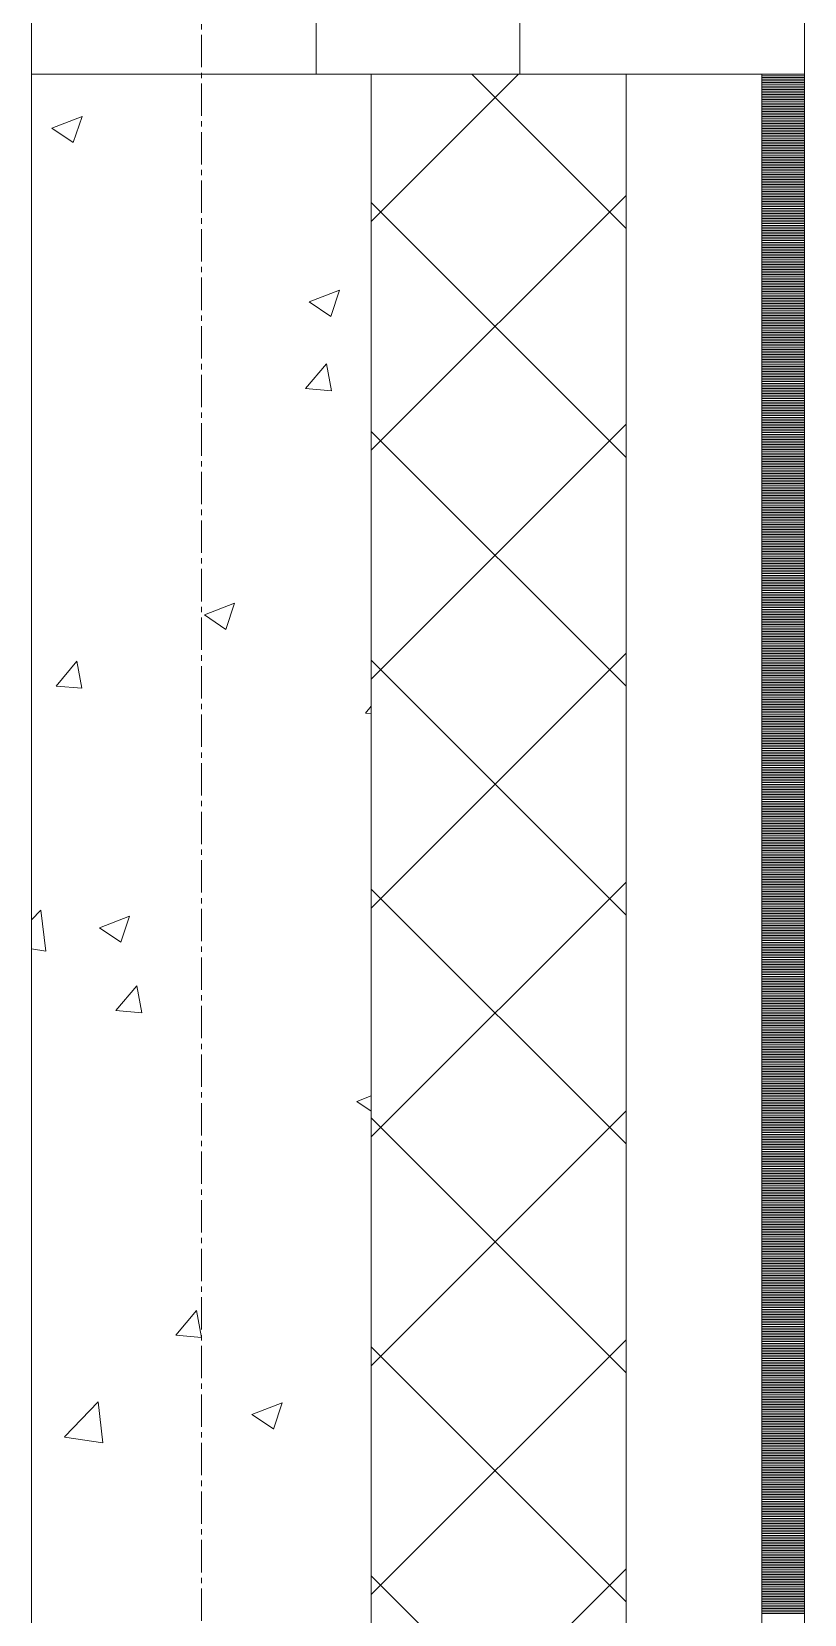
# Model space of a CAD drawing. Header units: millimetres. Extents: x 470010 to 1231400, y -134005 to 421770.
# Drawn here: x 529054 to 529509, y -109308 to -108377 of the extents above; entities that cross this region are included whole.
import ezdxf

# ---------------------------------------------------------------- set-up
doc = ezdxf.new("R2010")
doc.units = ezdxf.units.MM
doc.linetypes.add('CENTER2', pattern=[28.575, 19.05, -3.175, 3.175, -3.175])
for name, color, linetype, lineweight in [('A-Wall_Материал_Газоблок_Контур', 250, 'Continuous', 0), ('АР_Окна', 4, 'Continuous', 5), ('АР_Стены ПЕНОблок', 52, 'Continuous', 20), ('АР_Тонкая', 254, 'Continuous', 5), ('АР_Утеплитель', 31, 'Continuous', 0), ('АР_Штриховка', 8, 'Continuous', 0)]:
    doc.layers.add(name, color=color, linetype=linetype, lineweight=lineweight)
doc.layers.add('АР_Оси_РД_100', color=7, linetype='Continuous', lineweight=0, true_color=0x525252)

msp = doc.modelspace()

# ---------------------------------------------------------------- linework, layer by layer
at = {"layer": 'A-Wall_Материал_Газоблок_Контур', "color": 18, "linetype": 'Continuous', "lineweight": 0, "true_color": 0x000000}
for p, q in [((529053.932, -105101.687), (529053.932, -108401.687)), ((529508.932, -108401.687), (529508.932, -105101.687))]:
    msp.add_line(p, q, dxfattribs=at)
at = {"layer": 'АР_Окна', "color": 18, "linetype": 'Continuous', "lineweight": 5, "true_color": 0x000000}
for p, q in [((529053.932, -105101.687), (529053.932, -108401.687)), ((529508.932, -105101.687), (529508.932, -108401.687))]:
    msp.add_line(p, q, dxfattribs=at)
msp.add_lwpolyline([(529341.432, -108351.687), (529341.432, -108401.687), (529221.432, -108401.687), (529221.432, -108351.687)], close=True, dxfattribs=at)
at = {"layer": 'АР_Оси_РД_100', "linetype": 'CENTER2'}
msp.add_line((529153.933, -133315.052), (529153.933, -99101.687), dxfattribs=at)
at = {"layer": 'АР_Стены ПЕНОблок', "color": 18, "linetype": 'Continuous', "lineweight": 20, "true_color": 0x000000}
for p, q in [((529253.932, -108401.687), (529053.932, -108401.687)), ((529053.932, -108401.687), (529053.932, -109401.687)), ((529253.932, -109401.687), (529253.932, -108401.687))]:
    msp.add_line(p, q, dxfattribs=at)
at = {"layer": 'АР_Тонкая', "color": 18, "linetype": 'Continuous', "lineweight": 5, "true_color": 0x000000}
for p, q in [((529483.932, -108401.687), (529403.932, -108401.687)), ((529403.932, -108401.687), (529403.932, -109401.687)), ((529483.932, -109401.687), (529483.932, -108401.687)), ((529508.932, -108401.687), (529483.932, -108401.687)), ((529483.932, -108401.687), (529483.932, -109401.687)), ((529508.932, -109401.687), (529508.932, -108401.687))]:
    msp.add_line(p, q, dxfattribs=at)
at = {"layer": 'АР_Утеплитель', "color": 18, "linetype": 'Continuous', "lineweight": 0, "true_color": 0x000000}
for p, q in [((529403.932, -108401.687), (529253.932, -108401.687)), ((529253.932, -108401.687), (529253.932, -109401.687)), ((529403.932, -109401.687), (529403.932, -108401.687))]:
    msp.add_line(p, q, dxfattribs=at)
at = {"layer": 'АР_Штриховка', "color": 18, "linetype": 'Continuous', "lineweight": 0, "true_color": 0x000000}
for p, q in [((529253.932, -108488.376), (529340.621, -108401.687)), ((529403.932, -108492.519), (529313.1, -108401.687)), ((529483.932, -108402.687), (529508.932, -108402.687)), ((529483.932, -108403.687), (529508.932, -108403.687)), ((529483.932, -108404.687), (529508.932, -108404.687)), ((529483.932, -108405.687), (529508.932, -108405.687)), ((529483.932, -108406.687), (529508.932, -108406.687)), ((529483.932, -108407.687), (529508.932, -108407.687)), ((529483.932, -108408.687), (529508.932, -108408.687)), ((529483.932, -108409.687), (529508.932, -108409.687)), ((529483.932, -108410.687), (529508.932, -108410.687)), ((529483.932, -108411.687), (529508.932, -108411.687)), ((529483.932, -108412.687), (529508.932, -108412.687)), ((529483.932, -108413.687), (529508.932, -108413.687)), ((529483.932, -108414.687), (529508.932, -108414.687)), ((529483.932, -108415.687), (529508.932, -108415.687)), ((529483.932, -108416.687), (529508.932, -108416.687)), ((529483.932, -108417.687), (529508.932, -108417.687)), ((529483.932, -108418.687), (529508.932, -108418.687)), ((529483.932, -108419.687), (529508.932, -108419.687)), ((529483.932, -108420.687), (529508.932, -108420.687)), ((529483.932, -108421.687), (529508.932, -108421.687)), ((529483.932, -108422.687), (529508.932, -108422.687)), ((529483.932, -108423.687), (529508.932, -108423.687)), ((529483.932, -108424.687), (529508.932, -108424.687)), ((529483.932, -108425.687), (529508.932, -108425.687)), ((529065.812, -108433.484), (529078.447, -108442.006)), ((529065.826, -108433.453), (529083.611, -108426.626)), ((529078.449, -108442.007), (529083.599, -108426.658)), ((529483.932, -108426.687), (529508.932, -108426.687)), ((529483.932, -108427.687), (529508.932, -108427.687)), ((529483.932, -108428.687), (529508.932, -108428.687)), ((529483.932, -108429.687), (529508.932, -108429.687)), ((529483.932, -108430.687), (529508.932, -108430.687)), ((529483.932, -108431.687), (529508.932, -108431.687)), ((529483.932, -108432.687), (529508.932, -108432.687)), ((529483.932, -108433.687), (529508.932, -108433.687)), ((529483.932, -108434.687), (529508.932, -108434.687)), ((529483.932, -108435.687), (529508.932, -108435.687)), ((529483.932, -108436.687), (529508.932, -108436.687)), ((529483.932, -108437.687), (529508.932, -108437.687)), ((529483.932, -108438.687), (529508.932, -108438.687)), ((529483.932, -108439.687), (529508.932, -108439.687)), ((529483.932, -108440.687), (529508.932, -108440.687)), ((529483.932, -108441.687), (529508.932, -108441.687)), ((529483.932, -108442.687), (529508.932, -108442.687)), ((529483.932, -108443.687), (529508.932, -108443.687)), ((529483.932, -108444.687), (529508.932, -108444.687)), ((529483.932, -108445.687), (529508.932, -108445.687)), ((529483.932, -108446.687), (529508.932, -108446.687)), ((529483.932, -108447.687), (529508.932, -108447.687)), ((529483.932, -108448.687), (529508.932, -108448.687)), ((529483.932, -108449.687), (529508.932, -108449.687)), ((529483.932, -108450.687), (529508.932, -108450.687)), ((529483.932, -108451.687), (529508.932, -108451.687)), ((529483.932, -108452.687), (529508.932, -108452.687)), ((529483.932, -108453.687), (529508.932, -108453.687)), ((529483.932, -108454.687), (529508.932, -108454.687)), ((529483.932, -108455.687), (529508.932, -108455.687)), ((529483.932, -108456.687), (529508.932, -108456.687)), ((529483.932, -108457.687), (529508.932, -108457.687)), ((529483.932, -108458.687), (529508.932, -108458.687)), ((529483.932, -108459.687), (529508.932, -108459.687)), ((529483.932, -108460.687), (529508.932, -108460.687)), ((529483.932, -108461.687), (529508.932, -108461.687)), ((529483.932, -108462.687), (529508.932, -108462.687)), ((529483.932, -108463.687), (529508.932, -108463.687)), ((529253.932, -108623.08), (529403.932, -108473.08)), ((529483.932, -108464.687), (529508.932, -108464.687)), ((529483.932, -108465.687), (529508.932, -108465.687)), ((529483.932, -108466.687), (529508.932, -108466.687)), ((529483.932, -108467.687), (529508.932, -108467.687)), ((529483.932, -108468.687), (529508.932, -108468.687)), ((529483.932, -108469.687), (529508.932, -108469.687)), ((529483.932, -108470.687), (529508.932, -108470.687)), ((529483.932, -108471.687), (529508.932, -108471.687)), ((529483.932, -108472.687), (529508.932, -108472.687)), ((529403.932, -108627.223), (529253.932, -108477.223)), ((529483.932, -108473.687), (529508.932, -108473.687)), ((529483.932, -108474.687), (529508.932, -108474.687)), ((529483.932, -108475.687), (529508.932, -108475.687)), ((529483.932, -108476.687), (529508.932, -108476.687)), ((529483.932, -108477.687), (529508.932, -108477.687)), ((529483.932, -108478.687), (529508.932, -108478.687)), ((529483.932, -108479.687), (529508.932, -108479.687)), ((529483.932, -108480.687), (529508.932, -108480.687)), ((529483.932, -108481.687), (529508.932, -108481.687)), ((529483.932, -108482.687), (529508.932, -108482.687)), ((529483.932, -108483.687), (529508.932, -108483.687)), ((529483.932, -108484.687), (529508.932, -108484.687)), ((529483.932, -108485.687), (529508.932, -108485.687)), ((529483.932, -108486.687), (529508.932, -108486.687)), ((529483.932, -108487.687), (529508.932, -108487.687)), ((529483.932, -108488.687), (529508.932, -108488.687)), ((529483.932, -108489.687), (529508.932, -108489.687)), ((529483.932, -108490.687), (529508.932, -108490.687)), ((529483.932, -108491.687), (529508.932, -108491.687)), ((529483.932, -108492.687), (529508.932, -108492.687)), ((529483.932, -108493.687), (529508.932, -108493.687)), ((529483.932, -108494.687), (529508.932, -108494.687)), ((529483.932, -108495.687), (529508.932, -108495.687)), ((529483.932, -108496.687), (529508.932, -108496.687)), ((529483.932, -108497.687), (529508.932, -108497.687)), ((529483.932, -108498.687), (529508.932, -108498.687)), ((529483.932, -108499.687), (529508.932, -108499.687)), ((529483.932, -108500.687), (529508.932, -108500.687)), ((529483.932, -108501.687), (529508.932, -108501.687)), ((529483.932, -108502.687), (529508.932, -108502.687)), ((529483.932, -108503.687), (529508.932, -108503.687)), ((529483.932, -108504.687), (529508.932, -108504.687)), ((529483.932, -108505.687), (529508.932, -108505.687)), ((529483.932, -108506.687), (529508.932, -108506.687)), ((529483.932, -108507.687), (529508.932, -108507.687)), ((529483.932, -108508.687), (529508.932, -108508.687)), ((529483.932, -108509.687), (529508.932, -108509.687)), ((529483.932, -108510.687), (529508.932, -108510.687)), ((529483.932, -108511.687), (529508.932, -108511.687)), ((529483.932, -108512.687), (529508.932, -108512.687)), ((529483.932, -108513.687), (529508.932, -108513.687)), ((529483.932, -108514.687), (529508.932, -108514.687)), ((529483.932, -108515.687), (529508.932, -108515.687)), ((529483.932, -108516.687), (529508.932, -108516.687)), ((529483.932, -108517.687), (529508.932, -108517.687)), ((529483.932, -108518.687), (529508.932, -108518.687)), ((529483.932, -108519.687), (529508.932, -108519.687)), ((529217.44, -108535.718), (529235.225, -108528.891)), ((529230.063, -108544.272), (529235.214, -108528.923)), ((529483.932, -108520.687), (529508.932, -108520.687)), ((529483.932, -108521.687), (529508.932, -108521.687)), ((529483.932, -108522.687), (529508.932, -108522.687)), ((529483.932, -108523.687), (529508.932, -108523.687)), ((529483.932, -108524.687), (529508.932, -108524.687)), ((529483.932, -108525.687), (529508.932, -108525.687)), ((529483.932, -108526.687), (529508.932, -108526.687)), ((529483.932, -108527.687), (529508.932, -108527.687)), ((529483.932, -108528.687), (529508.932, -108528.687)), ((529217.426, -108535.749), (529230.061, -108544.271)), ((529483.932, -108529.687), (529508.932, -108529.687)), ((529483.932, -108530.687), (529508.932, -108530.687)), ((529483.932, -108531.687), (529508.932, -108531.687)), ((529483.932, -108532.687), (529508.932, -108532.687)), ((529483.932, -108533.687), (529508.932, -108533.687)), ((529483.932, -108534.687), (529508.932, -108534.687)), ((529483.932, -108535.687), (529508.932, -108535.687)), ((529483.932, -108536.687), (529508.932, -108536.687)), ((529483.932, -108537.687), (529508.932, -108537.687)), ((529483.932, -108538.687), (529508.932, -108538.687)), ((529483.932, -108539.687), (529508.932, -108539.687)), ((529483.932, -108540.687), (529508.932, -108540.687)), ((529483.932, -108541.687), (529508.932, -108541.687)), ((529483.932, -108542.687), (529508.932, -108542.687)), ((529483.932, -108543.687), (529508.932, -108543.687)), ((529483.932, -108544.687), (529508.932, -108544.687)), ((529483.932, -108545.687), (529508.932, -108545.687)), ((529483.932, -108546.687), (529508.932, -108546.687)), ((529483.932, -108547.687), (529508.932, -108547.687)), ((529483.932, -108548.687), (529508.932, -108548.687)), ((529483.932, -108549.687), (529508.932, -108549.687)), ((529483.932, -108550.687), (529508.932, -108550.687)), ((529483.932, -108551.687), (529508.932, -108551.687)), ((529483.932, -108552.687), (529508.932, -108552.687)), ((529483.932, -108553.687), (529508.932, -108553.687)), ((529483.932, -108554.687), (529508.932, -108554.687)), ((529483.932, -108555.687), (529508.932, -108555.687)), ((529483.932, -108556.687), (529508.932, -108556.687)), ((529483.932, -108557.687), (529508.932, -108557.687)), ((529483.932, -108558.687), (529508.932, -108558.687)), ((529483.932, -108559.687), (529508.932, -108559.687)), ((529483.932, -108560.687), (529508.932, -108560.687)), ((529483.932, -108561.687), (529508.932, -108561.687)), ((529483.932, -108562.687), (529508.932, -108562.687)), ((529483.932, -108563.687), (529508.932, -108563.687)), ((529483.932, -108564.687), (529508.932, -108564.687)), ((529483.932, -108565.687), (529508.932, -108565.687)), ((529215.283, -108586.7), (529227.528, -108572.107)), ((529230.49, -108588.025), (529227.553, -108572.104)), ((529483.932, -108566.687), (529508.932, -108566.687)), ((529483.932, -108567.687), (529508.932, -108567.687)), ((529483.932, -108568.687), (529508.932, -108568.687)), ((529483.932, -108569.687), (529508.932, -108569.687)), ((529483.932, -108570.687), (529508.932, -108570.687)), ((529483.932, -108571.687), (529508.932, -108571.687)), ((529483.932, -108572.687), (529508.932, -108572.687)), ((529483.932, -108573.687), (529508.932, -108573.687)), ((529483.932, -108574.687), (529508.932, -108574.687)), ((529483.932, -108575.687), (529508.932, -108575.687)), ((529483.932, -108576.687), (529508.932, -108576.687)), ((529483.932, -108577.687), (529508.932, -108577.687)), ((529483.932, -108578.687), (529508.932, -108578.687)), ((529483.932, -108579.687), (529508.932, -108579.687)), ((529483.932, -108580.687), (529508.932, -108580.687)), ((529483.932, -108581.687), (529508.932, -108581.687)), ((529483.932, -108582.687), (529508.932, -108582.687)), ((529483.932, -108583.687), (529508.932, -108583.687)), ((529483.932, -108584.687), (529508.932, -108584.687)), ((529215.283, -108586.701), (529230.465, -108588.03)), ((529483.932, -108585.687), (529508.932, -108585.687)), ((529483.932, -108586.687), (529508.932, -108586.687)), ((529483.932, -108587.687), (529508.932, -108587.687)), ((529483.932, -108588.687), (529508.932, -108588.687)), ((529483.932, -108589.687), (529508.932, -108589.687)), ((529483.932, -108590.687), (529508.932, -108590.687)), ((529483.932, -108591.687), (529508.932, -108591.687)), ((529483.932, -108592.687), (529508.932, -108592.687)), ((529483.932, -108593.687), (529508.932, -108593.687)), ((529483.932, -108594.687), (529508.932, -108594.687)), ((529483.932, -108595.687), (529508.932, -108595.687)), ((529483.932, -108596.687), (529508.932, -108596.687)), ((529483.932, -108597.687), (529508.932, -108597.687)), ((529483.932, -108598.687), (529508.932, -108598.687)), ((529483.932, -108599.687), (529508.932, -108599.687)), ((529483.932, -108600.687), (529508.932, -108600.687)), ((529483.932, -108601.687), (529508.932, -108601.687)), ((529483.932, -108602.687), (529508.932, -108602.687)), ((529253.932, -108757.783), (529403.932, -108607.783)), ((529403.932, -108761.927), (529253.932, -108611.927)), ((529483.932, -108603.687), (529508.932, -108603.687)), ((529483.932, -108604.687), (529508.932, -108604.687)), ((529483.932, -108605.687), (529508.932, -108605.687)), ((529483.932, -108606.687), (529508.932, -108606.687)), ((529483.932, -108607.687), (529508.932, -108607.687)), ((529483.932, -108608.687), (529508.932, -108608.687)), ((529483.932, -108609.687), (529508.932, -108609.687)), ((529483.932, -108610.687), (529508.932, -108610.687)), ((529483.932, -108611.687), (529508.932, -108611.687)), ((529483.932, -108612.687), (529508.932, -108612.687)), ((529483.932, -108613.687), (529508.932, -108613.687)), ((529483.932, -108614.687), (529508.932, -108614.687)), ((529483.932, -108615.687), (529508.932, -108615.687)), ((529483.932, -108616.687), (529508.932, -108616.687)), ((529483.932, -108617.687), (529508.932, -108617.687)), ((529483.932, -108618.687), (529508.932, -108618.687)), ((529483.932, -108619.687), (529508.932, -108619.687)), ((529483.932, -108620.687), (529508.932, -108620.687)), ((529483.932, -108621.687), (529508.932, -108621.687)), ((529483.932, -108622.687), (529508.932, -108622.687)), ((529483.932, -108623.687), (529508.932, -108623.687)), ((529483.932, -108624.687), (529508.932, -108624.687)), ((529483.932, -108625.687), (529508.932, -108625.687)), ((529483.932, -108626.687), (529508.932, -108626.687)), ((529483.932, -108627.687), (529508.932, -108627.687)), ((529483.932, -108628.687), (529508.932, -108628.687)), ((529483.932, -108629.687), (529508.932, -108629.687)), ((529483.932, -108630.687), (529508.932, -108630.687)), ((529483.932, -108631.687), (529508.932, -108631.687)), ((529483.932, -108632.687), (529508.932, -108632.687)), ((529483.932, -108633.687), (529508.932, -108633.687)), ((529483.932, -108634.687), (529508.932, -108634.687)), ((529483.932, -108635.687), (529508.932, -108635.687)), ((529483.932, -108636.687), (529508.932, -108636.687)), ((529483.932, -108637.687), (529508.932, -108637.687)), ((529483.932, -108638.687), (529508.932, -108638.687)), ((529483.932, -108639.687), (529508.932, -108639.687)), ((529483.932, -108640.687), (529508.932, -108640.687)), ((529483.932, -108641.687), (529508.932, -108641.687)), ((529483.932, -108642.687), (529508.932, -108642.687)), ((529483.932, -108643.687), (529508.932, -108643.687)), ((529483.932, -108644.687), (529508.932, -108644.687)), ((529483.932, -108645.687), (529508.932, -108645.687)), ((529483.932, -108646.687), (529508.932, -108646.687)), ((529483.932, -108647.687), (529508.932, -108647.687)), ((529483.932, -108648.687), (529508.932, -108648.687)), ((529483.932, -108649.687), (529508.932, -108649.687)), ((529483.932, -108650.687), (529508.932, -108650.687)), ((529483.932, -108651.687), (529508.932, -108651.687)), ((529483.932, -108652.687), (529508.932, -108652.687)), ((529483.932, -108653.687), (529508.932, -108653.687)), ((529483.932, -108654.687), (529508.932, -108654.687)), ((529483.932, -108655.687), (529508.932, -108655.687)), ((529483.932, -108656.687), (529508.932, -108656.687)), ((529483.932, -108657.687), (529508.932, -108657.687)), ((529483.932, -108658.687), (529508.932, -108658.687)), ((529483.932, -108659.687), (529508.932, -108659.687)), ((529483.932, -108660.687), (529508.932, -108660.687)), ((529483.932, -108661.687), (529508.932, -108661.687)), ((529483.932, -108662.687), (529508.932, -108662.687)), ((529483.932, -108663.687), (529508.932, -108663.687)), ((529483.932, -108664.687), (529508.932, -108664.687)), ((529483.932, -108665.687), (529508.932, -108665.687)), ((529483.932, -108666.687), (529508.932, -108666.687)), ((529483.932, -108667.687), (529508.932, -108667.687)), ((529483.932, -108668.687), (529508.932, -108668.687)), ((529483.932, -108669.687), (529508.932, -108669.687)), ((529483.932, -108670.687), (529508.932, -108670.687)), ((529483.932, -108671.687), (529508.932, -108671.687)), ((529483.932, -108672.687), (529508.932, -108672.687)), ((529483.932, -108673.687), (529508.932, -108673.687)), ((529483.932, -108674.687), (529508.932, -108674.687)), ((529483.932, -108675.687), (529508.932, -108675.687)), ((529483.932, -108676.687), (529508.932, -108676.687)), ((529483.932, -108677.687), (529508.932, -108677.687)), ((529483.932, -108678.687), (529508.932, -108678.687)), ((529483.932, -108679.687), (529508.932, -108679.687)), ((529483.932, -108680.687), (529508.932, -108680.687)), ((529483.932, -108681.687), (529508.932, -108681.687)), ((529483.932, -108682.687), (529508.932, -108682.687)), ((529483.932, -108683.687), (529508.932, -108683.687)), ((529483.932, -108684.687), (529508.932, -108684.687)), ((529483.932, -108685.687), (529508.932, -108685.687)), ((529483.932, -108686.687), (529508.932, -108686.687)), ((529483.932, -108687.687), (529508.932, -108687.687)), ((529483.932, -108688.687), (529508.932, -108688.687)), ((529483.932, -108689.687), (529508.932, -108689.687)), ((529483.932, -108690.687), (529508.932, -108690.687)), ((529483.932, -108691.687), (529508.932, -108691.687)), ((529483.932, -108692.687), (529508.932, -108692.687)), ((529483.932, -108693.687), (529508.932, -108693.687)), ((529483.932, -108694.687), (529508.932, -108694.687)), ((529483.932, -108695.687), (529508.932, -108695.687)), ((529483.932, -108696.687), (529508.932, -108696.687)), ((529483.932, -108697.687), (529508.932, -108697.687)), ((529483.932, -108698.687), (529508.932, -108698.687)), ((529483.932, -108699.687), (529508.932, -108699.687)), ((529483.932, -108700.687), (529508.932, -108700.687)), ((529483.932, -108701.687), (529508.932, -108701.687)), ((529483.932, -108702.687), (529508.932, -108702.687)), ((529483.932, -108703.687), (529508.932, -108703.687)), ((529483.932, -108704.687), (529508.932, -108704.687)), ((529483.932, -108705.687), (529508.932, -108705.687)), ((529155.638, -108719.906), (529173.423, -108713.079)), ((529168.261, -108728.46), (529173.411, -108713.111)), ((529483.932, -108706.687), (529508.932, -108706.687)), ((529483.932, -108707.687), (529508.932, -108707.687)), ((529483.932, -108708.687), (529508.932, -108708.687)), ((529483.932, -108709.687), (529508.932, -108709.687)), ((529483.932, -108710.687), (529508.932, -108710.687)), ((529483.932, -108711.687), (529508.932, -108711.687)), ((529483.932, -108712.687), (529508.932, -108712.687)), ((529483.932, -108713.687), (529508.932, -108713.687)), ((529483.932, -108714.687), (529508.932, -108714.687)), ((529155.624, -108719.937), (529168.259, -108728.459)), ((529483.932, -108715.687), (529508.932, -108715.687)), ((529483.932, -108716.687), (529508.932, -108716.687)), ((529483.932, -108717.687), (529508.932, -108717.687)), ((529483.932, -108718.687), (529508.932, -108718.687)), ((529483.932, -108719.687), (529508.932, -108719.687)), ((529483.932, -108720.687), (529508.932, -108720.687)), ((529483.932, -108721.687), (529508.932, -108721.687)), ((529483.932, -108722.687), (529508.932, -108722.687)), ((529483.932, -108723.687), (529508.932, -108723.687)), ((529483.932, -108724.687), (529508.932, -108724.687)), ((529483.932, -108725.687), (529508.932, -108725.687)), ((529483.932, -108726.687), (529508.932, -108726.687)), ((529483.932, -108727.687), (529508.932, -108727.687)), ((529483.932, -108728.687), (529508.932, -108728.687)), ((529483.932, -108729.687), (529508.932, -108729.687)), ((529483.932, -108730.687), (529508.932, -108730.687)), ((529483.932, -108731.687), (529508.932, -108731.687)), ((529483.932, -108732.687), (529508.932, -108732.687)), ((529483.932, -108733.687), (529508.932, -108733.687)), ((529253.932, -108892.487), (529403.932, -108742.487)), ((529483.932, -108734.687), (529508.932, -108734.687)), ((529483.932, -108735.687), (529508.932, -108735.687)), ((529483.932, -108736.687), (529508.932, -108736.687)), ((529483.932, -108737.687), (529508.932, -108737.687)), ((529483.932, -108738.687), (529508.932, -108738.687)), ((529483.932, -108739.687), (529508.932, -108739.687)), ((529483.932, -108740.687), (529508.932, -108740.687)), ((529483.932, -108741.687), (529508.932, -108741.687)), ((529483.932, -108742.687), (529508.932, -108742.687)), ((529068.342, -108761.818), (529080.587, -108747.225)), ((529083.549, -108763.143), (529080.612, -108747.221)), ((529403.932, -108896.631), (529253.932, -108746.631)), ((529483.932, -108743.687), (529508.932, -108743.687)), ((529483.932, -108744.687), (529508.932, -108744.687)), ((529483.932, -108745.687), (529508.932, -108745.687)), ((529483.932, -108746.687), (529508.932, -108746.687)), ((529483.932, -108747.687), (529508.932, -108747.687)), ((529483.932, -108748.687), (529508.932, -108748.687)), ((529483.932, -108749.687), (529508.932, -108749.687)), ((529483.932, -108750.687), (529508.932, -108750.687)), ((529483.932, -108751.687), (529508.932, -108751.687)), ((529068.342, -108761.819), (529083.524, -108763.147)), ((529483.932, -108752.687), (529508.932, -108752.687)), ((529483.932, -108753.687), (529508.932, -108753.687)), ((529483.932, -108754.687), (529508.932, -108754.687)), ((529483.932, -108755.687), (529508.932, -108755.687)), ((529483.932, -108756.687), (529508.932, -108756.687)), ((529483.932, -108757.687), (529508.932, -108757.687)), ((529483.932, -108758.687), (529508.932, -108758.687)), ((529483.932, -108759.687), (529508.932, -108759.687)), ((529483.932, -108760.687), (529508.932, -108760.687)), ((529483.932, -108761.687), (529508.932, -108761.687)), ((529483.932, -108762.687), (529508.932, -108762.687)), ((529483.932, -108763.687), (529508.932, -108763.687)), ((529483.932, -108764.687), (529508.932, -108764.687)), ((529483.932, -108765.687), (529508.932, -108765.687)), ((529483.932, -108766.687), (529508.932, -108766.687)), ((529483.932, -108767.687), (529508.932, -108767.687)), ((529483.932, -108768.687), (529508.932, -108768.687)), ((529483.932, -108769.687), (529508.932, -108769.687)), ((529483.932, -108770.687), (529508.932, -108770.687)), ((529250.526, -108777.757), (529253.932, -108773.698)), ((529250.526, -108777.758), (529253.932, -108778.056)), ((529483.932, -108771.687), (529508.932, -108771.687)), ((529483.932, -108772.687), (529508.932, -108772.687)), ((529483.932, -108773.687), (529508.932, -108773.687)), ((529483.932, -108774.687), (529508.932, -108774.687)), ((529483.932, -108775.687), (529508.932, -108775.687)), ((529483.932, -108776.687), (529508.932, -108776.687)), ((529483.932, -108777.687), (529508.932, -108777.687)), ((529483.932, -108778.687), (529508.932, -108778.687)), ((529483.932, -108779.687), (529508.932, -108779.687)), ((529483.932, -108780.687), (529508.932, -108780.687)), ((529483.932, -108781.687), (529508.932, -108781.687)), ((529483.932, -108782.687), (529508.932, -108782.687)), ((529483.932, -108783.687), (529508.932, -108783.687)), ((529483.932, -108784.687), (529508.932, -108784.687)), ((529483.932, -108785.687), (529508.932, -108785.687)), ((529483.932, -108786.687), (529508.932, -108786.687)), ((529483.932, -108787.687), (529508.932, -108787.687)), ((529483.932, -108788.687), (529508.932, -108788.687)), ((529483.932, -108789.687), (529508.932, -108789.687)), ((529483.932, -108790.687), (529508.932, -108790.687)), ((529483.932, -108791.687), (529508.932, -108791.687)), ((529483.932, -108792.687), (529508.932, -108792.687)), ((529483.932, -108793.687), (529508.932, -108793.687)), ((529483.932, -108794.687), (529508.932, -108794.687)), ((529483.932, -108795.687), (529508.932, -108795.687)), ((529483.932, -108796.687), (529508.932, -108796.687)), ((529483.932, -108797.687), (529508.932, -108797.687)), ((529483.932, -108798.687), (529508.932, -108798.687)), ((529483.932, -108799.687), (529508.932, -108799.687)), ((529483.932, -108800.687), (529508.932, -108800.687)), ((529483.932, -108801.687), (529508.932, -108801.687)), ((529483.932, -108802.687), (529508.932, -108802.687)), ((529483.932, -108803.687), (529508.932, -108803.687)), ((529483.932, -108804.687), (529508.932, -108804.687)), ((529483.932, -108805.687), (529508.932, -108805.687)), ((529483.932, -108806.687), (529508.932, -108806.687)), ((529483.932, -108807.687), (529508.932, -108807.687)), ((529483.932, -108808.687), (529508.932, -108808.687)), ((529483.932, -108809.687), (529508.932, -108809.687)), ((529483.932, -108810.687), (529508.932, -108810.687)), ((529483.932, -108811.687), (529508.932, -108811.687)), ((529483.932, -108812.687), (529508.932, -108812.687)), ((529483.932, -108813.687), (529508.932, -108813.687)), ((529483.932, -108814.687), (529508.932, -108814.687)), ((529483.932, -108815.687), (529508.932, -108815.687)), ((529483.932, -108816.687), (529508.932, -108816.687)), ((529483.932, -108817.687), (529508.932, -108817.687)), ((529483.932, -108818.687), (529508.932, -108818.687)), ((529483.932, -108819.687), (529508.932, -108819.687)), ((529483.932, -108820.687), (529508.932, -108820.687)), ((529483.932, -108821.687), (529508.932, -108821.687)), ((529483.932, -108822.687), (529508.932, -108822.687)), ((529483.932, -108823.687), (529508.932, -108823.687)), ((529483.932, -108824.687), (529508.932, -108824.687)), ((529483.932, -108825.687), (529508.932, -108825.687)), ((529483.932, -108826.687), (529508.932, -108826.687)), ((529483.932, -108827.687), (529508.932, -108827.687)), ((529483.932, -108828.687), (529508.932, -108828.687)), ((529483.932, -108829.687), (529508.932, -108829.687)), ((529483.932, -108830.687), (529508.932, -108830.687)), ((529483.932, -108831.687), (529508.932, -108831.687)), ((529483.932, -108832.687), (529508.932, -108832.687)), ((529483.932, -108833.687), (529508.932, -108833.687)), ((529483.932, -108834.687), (529508.932, -108834.687)), ((529483.932, -108835.687), (529508.932, -108835.687)), ((529483.932, -108836.687), (529508.932, -108836.687)), ((529483.932, -108837.687), (529508.932, -108837.687)), ((529483.932, -108838.687), (529508.932, -108838.687)), ((529483.932, -108839.687), (529508.932, -108839.687)), ((529483.932, -108840.687), (529508.932, -108840.687)), ((529483.932, -108841.687), (529508.932, -108841.687)), ((529483.932, -108842.687), (529508.932, -108842.687)), ((529483.932, -108843.687), (529508.932, -108843.687)), ((529483.932, -108844.687), (529508.932, -108844.687)), ((529483.932, -108845.687), (529508.932, -108845.687)), ((529483.932, -108846.687), (529508.932, -108846.687)), ((529483.932, -108847.687), (529508.932, -108847.687)), ((529483.932, -108848.687), (529508.932, -108848.687)), ((529483.932, -108849.687), (529508.932, -108849.687)), ((529483.932, -108850.687), (529508.932, -108850.687)), ((529483.932, -108851.687), (529508.932, -108851.687)), ((529483.932, -108852.687), (529508.932, -108852.687)), ((529483.932, -108853.687), (529508.932, -108853.687)), ((529483.932, -108854.687), (529508.932, -108854.687)), ((529483.932, -108855.687), (529508.932, -108855.687)), ((529483.932, -108856.687), (529508.932, -108856.687)), ((529483.932, -108857.687), (529508.932, -108857.687)), ((529483.932, -108858.687), (529508.932, -108858.687)), ((529483.932, -108859.687), (529508.932, -108859.687)), ((529483.932, -108860.687), (529508.932, -108860.687)), ((529483.932, -108861.687), (529508.932, -108861.687)), ((529483.932, -108862.687), (529508.932, -108862.687)), ((529483.932, -108863.687), (529508.932, -108863.687)), ((529483.932, -108864.687), (529508.932, -108864.687)), ((529483.932, -108865.687), (529508.932, -108865.687)), ((529483.932, -108866.687), (529508.932, -108866.687)), ((529483.932, -108867.687), (529508.932, -108867.687)), ((529483.932, -108868.687), (529508.932, -108868.687)), ((529483.932, -108869.687), (529508.932, -108869.687)), ((529483.932, -108870.687), (529508.932, -108870.687)), ((529483.932, -108871.687), (529508.932, -108871.687)), ((529483.932, -108872.687), (529508.932, -108872.687)), ((529483.932, -108873.687), (529508.932, -108873.687)), ((529253.932, -109027.191), (529403.932, -108877.191)), ((529403.932, -109031.335), (529253.932, -108881.335)), ((529483.932, -108874.687), (529508.932, -108874.687)), ((529483.932, -108875.687), (529508.932, -108875.687)), ((529483.932, -108876.687), (529508.932, -108876.687)), ((529483.932, -108877.687), (529508.932, -108877.687)), ((529483.932, -108878.687), (529508.932, -108878.687)), ((529483.932, -108879.687), (529508.932, -108879.687)), ((529483.932, -108880.687), (529508.932, -108880.687)), ((529483.932, -108881.687), (529508.932, -108881.687)), ((529483.932, -108882.687), (529508.932, -108882.687)), ((529483.932, -108883.687), (529508.932, -108883.687)), ((529483.932, -108884.687), (529508.932, -108884.687)), ((529483.932, -108885.687), (529508.932, -108885.687)), ((529483.932, -108886.687), (529508.932, -108886.687)), ((529483.932, -108887.687), (529508.932, -108887.687)), ((529483.932, -108888.687), (529508.932, -108888.687)), ((529483.932, -108889.687), (529508.932, -108889.687)), ((529483.932, -108890.687), (529508.932, -108890.687)), ((529483.932, -108891.687), (529508.932, -108891.687)), ((529053.932, -108899.426), (529059.417, -108893.71)), ((529062.231, -108917.832), (529059.425, -108893.709)), ((529093.836, -108904.094), (529111.621, -108897.267)), ((529106.459, -108912.648), (529111.609, -108897.299)), ((529483.932, -108892.687), (529508.932, -108892.687)), ((529483.932, -108893.687), (529508.932, -108893.687)), ((529483.932, -108894.687), (529508.932, -108894.687)), ((529483.932, -108895.687), (529508.932, -108895.687)), ((529483.932, -108896.687), (529508.932, -108896.687)), ((529483.932, -108897.687), (529508.932, -108897.687)), ((529483.932, -108898.687), (529508.932, -108898.687)), ((529483.932, -108899.687), (529508.932, -108899.687)), ((529483.932, -108900.687), (529508.932, -108900.687)), ((529093.822, -108904.125), (529106.457, -108912.647)), ((529483.932, -108901.687), (529508.932, -108901.687)), ((529483.932, -108902.687), (529508.932, -108902.687)), ((529483.932, -108903.687), (529508.932, -108903.687)), ((529483.932, -108904.687), (529508.932, -108904.687)), ((529483.932, -108905.687), (529508.932, -108905.687)), ((529483.932, -108906.687), (529508.932, -108906.687)), ((529483.932, -108907.687), (529508.932, -108907.687)), ((529483.932, -108908.687), (529508.932, -108908.687)), ((529483.932, -108909.687), (529508.932, -108909.687)), ((529483.932, -108910.687), (529508.932, -108910.687)), ((529053.932, -108916.559), (529062.229, -108917.845)), ((529483.932, -108911.687), (529508.932, -108911.687)), ((529483.932, -108912.687), (529508.932, -108912.687)), ((529483.932, -108913.687), (529508.932, -108913.687)), ((529483.932, -108914.687), (529508.932, -108914.687)), ((529483.932, -108915.687), (529508.932, -108915.687)), ((529483.932, -108916.687), (529508.932, -108916.687)), ((529483.932, -108917.687), (529508.932, -108917.687)), ((529483.932, -108918.687), (529508.932, -108918.687)), ((529483.932, -108919.687), (529508.932, -108919.687)), ((529483.932, -108920.687), (529508.932, -108920.687)), ((529483.932, -108921.687), (529508.932, -108921.687)), ((529483.932, -108922.687), (529508.932, -108922.687)), ((529483.932, -108923.687), (529508.932, -108923.687)), ((529483.932, -108924.687), (529508.932, -108924.687)), ((529483.932, -108925.687), (529508.932, -108925.687)), ((529483.932, -108926.687), (529508.932, -108926.687)), ((529483.932, -108927.687), (529508.932, -108927.687)), ((529483.932, -108928.687), (529508.932, -108928.687)), ((529103.585, -108952.875), (529115.83, -108938.282)), ((529118.792, -108954.2), (529115.855, -108938.278)), ((529483.932, -108929.687), (529508.932, -108929.687)), ((529483.932, -108930.687), (529508.932, -108930.687)), ((529483.932, -108931.687), (529508.932, -108931.687)), ((529483.932, -108932.687), (529508.932, -108932.687)), ((529483.932, -108933.687), (529508.932, -108933.687)), ((529483.932, -108934.687), (529508.932, -108934.687)), ((529483.932, -108935.687), (529508.932, -108935.687)), ((529483.932, -108936.687), (529508.932, -108936.687)), ((529483.932, -108937.687), (529508.932, -108937.687)), ((529483.932, -108938.687), (529508.932, -108938.687)), ((529483.932, -108939.687), (529508.932, -108939.687)), ((529483.932, -108940.687), (529508.932, -108940.687)), ((529483.932, -108941.687), (529508.932, -108941.687)), ((529483.932, -108942.687), (529508.932, -108942.687)), ((529483.932, -108943.687), (529508.932, -108943.687)), ((529483.932, -108944.687), (529508.932, -108944.687)), ((529483.932, -108945.687), (529508.932, -108945.687)), ((529483.932, -108946.687), (529508.932, -108946.687)), ((529483.932, -108947.687), (529508.932, -108947.687)), ((529103.585, -108952.876), (529118.767, -108954.204)), ((529483.932, -108948.687), (529508.932, -108948.687)), ((529483.932, -108949.687), (529508.932, -108949.687)), ((529483.932, -108950.687), (529508.932, -108950.687)), ((529483.932, -108951.687), (529508.932, -108951.687)), ((529483.932, -108952.687), (529508.932, -108952.687)), ((529483.932, -108953.687), (529508.932, -108953.687)), ((529483.932, -108954.687), (529508.932, -108954.687)), ((529483.932, -108955.687), (529508.932, -108955.687)), ((529483.932, -108956.687), (529508.932, -108956.687)), ((529483.932, -108957.687), (529508.932, -108957.687)), ((529483.932, -108958.687), (529508.932, -108958.687)), ((529483.932, -108959.687), (529508.932, -108959.687)), ((529483.932, -108960.687), (529508.932, -108960.687)), ((529483.932, -108961.687), (529508.932, -108961.687)), ((529483.932, -108962.687), (529508.932, -108962.687)), ((529483.932, -108963.687), (529508.932, -108963.687)), ((529483.932, -108964.687), (529508.932, -108964.687)), ((529483.932, -108965.687), (529508.932, -108965.687)), ((529483.932, -108966.687), (529508.932, -108966.687)), ((529483.932, -108967.687), (529508.932, -108967.687)), ((529483.932, -108968.687), (529508.932, -108968.687)), ((529483.932, -108969.687), (529508.932, -108969.687)), ((529483.932, -108970.687), (529508.932, -108970.687)), ((529483.932, -108971.687), (529508.932, -108971.687)), ((529483.932, -108972.687), (529508.932, -108972.687)), ((529483.932, -108973.687), (529508.932, -108973.687)), ((529483.932, -108974.687), (529508.932, -108974.687)), ((529483.932, -108975.687), (529508.932, -108975.687)), ((529483.932, -108976.687), (529508.932, -108976.687)), ((529483.932, -108977.687), (529508.932, -108977.687)), ((529483.932, -108978.687), (529508.932, -108978.687)), ((529483.932, -108979.687), (529508.932, -108979.687)), ((529483.932, -108980.687), (529508.932, -108980.687)), ((529483.932, -108981.687), (529508.932, -108981.687)), ((529483.932, -108982.687), (529508.932, -108982.687)), ((529483.932, -108983.687), (529508.932, -108983.687)), ((529483.932, -108984.687), (529508.932, -108984.687)), ((529483.932, -108985.687), (529508.932, -108985.687)), ((529483.932, -108986.687), (529508.932, -108986.687)), ((529483.932, -108987.687), (529508.932, -108987.687)), ((529483.932, -108988.687), (529508.932, -108988.687)), ((529483.932, -108989.687), (529508.932, -108989.687)), ((529483.932, -108990.687), (529508.932, -108990.687)), ((529483.932, -108991.687), (529508.932, -108991.687)), ((529483.932, -108992.687), (529508.932, -108992.687)), ((529483.932, -108993.687), (529508.932, -108993.687)), ((529483.932, -108994.687), (529508.932, -108994.687)), ((529245.451, -109006.36), (529253.932, -109003.104)), ((529483.932, -108995.687), (529508.932, -108995.687)), ((529483.932, -108996.687), (529508.932, -108996.687)), ((529483.932, -108997.687), (529508.932, -108997.687)), ((529483.932, -108998.687), (529508.932, -108998.687)), ((529483.932, -108999.687), (529508.932, -108999.687)), ((529483.932, -109000.687), (529508.932, -109000.687)), ((529483.932, -109001.687), (529508.932, -109001.687)), ((529483.932, -109002.687), (529508.932, -109002.687)), ((529483.932, -109003.687), (529508.932, -109003.687)), ((529245.437, -109006.39), (529253.932, -109012.121)), ((529253.932, -109161.895), (529403.932, -109011.895)), ((529483.932, -109004.687), (529508.932, -109004.687)), ((529483.932, -109005.687), (529508.932, -109005.687)), ((529483.932, -109006.687), (529508.932, -109006.687)), ((529483.932, -109007.687), (529508.932, -109007.687)), ((529483.932, -109008.687), (529508.932, -109008.687)), ((529483.932, -109009.687), (529508.932, -109009.687)), ((529483.932, -109010.687), (529508.932, -109010.687)), ((529483.932, -109011.687), (529508.932, -109011.687)), ((529483.932, -109012.687), (529508.932, -109012.687)), ((529403.932, -109166.039), (529253.932, -109016.039)), ((529483.932, -109013.687), (529508.932, -109013.687)), ((529483.932, -109014.687), (529508.932, -109014.687)), ((529483.932, -109015.687), (529508.932, -109015.687)), ((529483.932, -109016.687), (529508.932, -109016.687)), ((529483.932, -109017.687), (529508.932, -109017.687)), ((529483.932, -109018.687), (529508.932, -109018.687)), ((529483.932, -109019.687), (529508.932, -109019.687)), ((529483.932, -109020.687), (529508.932, -109020.687)), ((529483.932, -109021.687), (529508.932, -109021.687)), ((529483.932, -109022.687), (529508.932, -109022.687)), ((529483.932, -109023.687), (529508.932, -109023.687)), ((529483.932, -109024.687), (529508.932, -109024.687)), ((529483.932, -109025.687), (529508.932, -109025.687)), ((529483.932, -109026.687), (529508.932, -109026.687)), ((529483.932, -109027.687), (529508.932, -109027.687)), ((529483.932, -109028.687), (529508.932, -109028.687)), ((529483.932, -109029.687), (529508.932, -109029.687)), ((529483.932, -109030.687), (529508.932, -109030.687)), ((529483.932, -109031.687), (529508.932, -109031.687)), ((529483.932, -109032.687), (529508.932, -109032.687)), ((529483.932, -109033.687), (529508.932, -109033.687)), ((529483.932, -109034.687), (529508.932, -109034.687)), ((529483.932, -109035.687), (529508.932, -109035.687)), ((529483.932, -109036.687), (529508.932, -109036.687)), ((529483.932, -109037.687), (529508.932, -109037.687)), ((529483.932, -109038.687), (529508.932, -109038.687)), ((529483.932, -109039.687), (529508.932, -109039.687)), ((529483.932, -109040.687), (529508.932, -109040.687)), ((529483.932, -109041.687), (529508.932, -109041.687)), ((529483.932, -109042.687), (529508.932, -109042.687)), ((529483.932, -109043.687), (529508.932, -109043.687)), ((529483.932, -109044.687), (529508.932, -109044.687)), ((529483.932, -109045.687), (529508.932, -109045.687)), ((529483.932, -109046.687), (529508.932, -109046.687)), ((529483.932, -109047.687), (529508.932, -109047.687)), ((529483.932, -109048.687), (529508.932, -109048.687)), ((529483.932, -109049.687), (529508.932, -109049.687)), ((529483.932, -109050.687), (529508.932, -109050.687)), ((529483.932, -109051.687), (529508.932, -109051.687)), ((529483.932, -109052.687), (529508.932, -109052.687)), ((529483.932, -109053.687), (529508.932, -109053.687)), ((529483.932, -109054.687), (529508.932, -109054.687)), ((529483.932, -109055.687), (529508.932, -109055.687)), ((529483.932, -109056.687), (529508.932, -109056.687)), ((529483.932, -109057.687), (529508.932, -109057.687)), ((529483.932, -109058.687), (529508.932, -109058.687)), ((529483.932, -109059.687), (529508.932, -109059.687)), ((529483.932, -109060.687), (529508.932, -109060.687)), ((529483.932, -109061.687), (529508.932, -109061.687)), ((529483.932, -109062.687), (529508.932, -109062.687)), ((529483.932, -109063.687), (529508.932, -109063.687)), ((529483.932, -109064.687), (529508.932, -109064.687)), ((529483.932, -109065.687), (529508.932, -109065.687)), ((529483.932, -109066.687), (529508.932, -109066.687)), ((529483.932, -109067.687), (529508.932, -109067.687)), ((529483.932, -109068.687), (529508.932, -109068.687)), ((529483.932, -109069.687), (529508.932, -109069.687)), ((529483.932, -109070.687), (529508.932, -109070.687)), ((529483.932, -109071.687), (529508.932, -109071.687)), ((529483.932, -109072.687), (529508.932, -109072.687)), ((529483.932, -109073.687), (529508.932, -109073.687)), ((529483.932, -109074.687), (529508.932, -109074.687)), ((529483.932, -109075.687), (529508.932, -109075.687)), ((529483.932, -109076.687), (529508.932, -109076.687)), ((529483.932, -109077.687), (529508.932, -109077.687)), ((529483.932, -109078.687), (529508.932, -109078.687)), ((529483.932, -109079.687), (529508.932, -109079.687)), ((529483.932, -109080.687), (529508.932, -109080.687)), ((529483.932, -109081.687), (529508.932, -109081.687)), ((529483.932, -109082.687), (529508.932, -109082.687)), ((529483.932, -109083.687), (529508.932, -109083.687)), ((529483.932, -109084.687), (529508.932, -109084.687)), ((529483.932, -109085.687), (529508.932, -109085.687)), ((529483.932, -109086.687), (529508.932, -109086.687)), ((529483.932, -109087.687), (529508.932, -109087.687)), ((529483.932, -109088.687), (529508.932, -109088.687)), ((529483.932, -109089.687), (529508.932, -109089.687)), ((529483.932, -109090.687), (529508.932, -109090.687)), ((529483.932, -109091.687), (529508.932, -109091.687)), ((529483.932, -109092.687), (529508.932, -109092.687)), ((529483.932, -109093.687), (529508.932, -109093.687)), ((529483.932, -109094.687), (529508.932, -109094.687)), ((529483.932, -109095.687), (529508.932, -109095.687)), ((529483.932, -109096.687), (529508.932, -109096.687)), ((529483.932, -109097.687), (529508.932, -109097.687)), ((529483.932, -109098.687), (529508.932, -109098.687)), ((529483.932, -109099.687), (529508.932, -109099.687)), ((529483.932, -109100.687), (529508.932, -109100.687)), ((529483.932, -109101.687), (529508.932, -109101.687)), ((529483.932, -109102.687), (529508.932, -109102.687)), ((529483.932, -109103.687), (529508.932, -109103.687)), ((529483.932, -109104.687), (529508.932, -109104.687)), ((529483.932, -109105.687), (529508.932, -109105.687)), ((529483.932, -109106.687), (529508.932, -109106.687)), ((529483.932, -109107.687), (529508.932, -109107.687)), ((529483.932, -109108.687), (529508.932, -109108.687)), ((529483.932, -109109.687), (529508.932, -109109.687)), ((529483.932, -109110.687), (529508.932, -109110.687)), ((529483.932, -109111.687), (529508.932, -109111.687)), ((529483.932, -109112.687), (529508.932, -109112.687)), ((529483.932, -109113.687), (529508.932, -109113.687)), ((529483.932, -109114.687), (529508.932, -109114.687)), ((529483.932, -109115.687), (529508.932, -109115.687)), ((529483.932, -109116.687), (529508.932, -109116.687)), ((529483.932, -109117.687), (529508.932, -109117.687)), ((529483.932, -109118.687), (529508.932, -109118.687)), ((529483.932, -109119.687), (529508.932, -109119.687)), ((529483.932, -109120.687), (529508.932, -109120.687)), ((529483.932, -109121.687), (529508.932, -109121.687)), ((529483.932, -109122.687), (529508.932, -109122.687)), ((529483.932, -109123.687), (529508.932, -109123.687)), ((529483.932, -109124.687), (529508.932, -109124.687)), ((529138.829, -109143.932), (529151.074, -109129.339)), ((529154.034, -109145.257), (529151.098, -109129.335)), ((529483.932, -109125.687), (529508.932, -109125.687)), ((529483.932, -109126.687), (529508.932, -109126.687)), ((529483.932, -109127.687), (529508.932, -109127.687)), ((529483.932, -109128.687), (529508.932, -109128.687)), ((529483.932, -109129.687), (529508.932, -109129.687)), ((529483.932, -109130.687), (529508.932, -109130.687)), ((529483.932, -109131.687), (529508.932, -109131.687)), ((529483.932, -109132.687), (529508.932, -109132.687)), ((529483.932, -109133.687), (529508.932, -109133.687)), ((529483.932, -109134.687), (529508.932, -109134.687)), ((529483.932, -109135.687), (529508.932, -109135.687)), ((529483.932, -109136.687), (529508.932, -109136.687)), ((529483.932, -109137.687), (529508.932, -109137.687)), ((529483.932, -109138.687), (529508.932, -109138.687)), ((529483.932, -109139.687), (529508.932, -109139.687)), ((529483.932, -109140.687), (529508.932, -109140.687)), ((529483.932, -109141.687), (529508.932, -109141.687)), ((529483.932, -109142.687), (529508.932, -109142.687)), ((529483.932, -109143.687), (529508.932, -109143.687)), ((529138.829, -109143.933), (529154.011, -109145.261)), ((529253.932, -109296.599), (529403.932, -109146.599)), ((529403.932, -109300.742), (529253.932, -109150.742)), ((529483.932, -109144.687), (529508.932, -109144.687)), ((529483.932, -109145.687), (529508.932, -109145.687)), ((529483.932, -109146.687), (529508.932, -109146.687)), ((529483.932, -109147.687), (529508.932, -109147.687)), ((529483.932, -109148.687), (529508.932, -109148.687)), ((529483.932, -109149.687), (529508.932, -109149.687)), ((529483.932, -109150.687), (529508.932, -109150.687)), ((529483.932, -109151.687), (529508.932, -109151.687)), ((529483.932, -109152.687), (529508.932, -109152.687)), ((529483.932, -109153.687), (529508.932, -109153.687)), ((529483.932, -109154.687), (529508.932, -109154.687)), ((529483.932, -109155.687), (529508.932, -109155.687)), ((529483.932, -109156.687), (529508.932, -109156.687)), ((529483.932, -109157.687), (529508.932, -109157.687)), ((529483.932, -109158.687), (529508.932, -109158.687)), ((529483.932, -109159.687), (529508.932, -109159.687)), ((529483.932, -109160.687), (529508.932, -109160.687)), ((529483.932, -109161.687), (529508.932, -109161.687)), ((529483.932, -109162.687), (529508.932, -109162.687)), ((529483.932, -109163.687), (529508.932, -109163.687)), ((529483.932, -109164.687), (529508.932, -109164.687)), ((529483.932, -109165.687), (529508.932, -109165.687)), ((529483.932, -109166.687), (529508.932, -109166.687)), ((529483.932, -109167.687), (529508.932, -109167.687)), ((529483.932, -109168.687), (529508.932, -109168.687)), ((529483.932, -109169.687), (529508.932, -109169.687)), ((529483.932, -109170.687), (529508.932, -109170.687)), ((529483.932, -109171.687), (529508.932, -109171.687)), ((529483.932, -109172.687), (529508.932, -109172.687)), ((529483.932, -109173.687), (529508.932, -109173.687)), ((529483.932, -109174.687), (529508.932, -109174.687)), ((529483.932, -109175.687), (529508.932, -109175.687)), ((529483.932, -109176.687), (529508.932, -109176.687)), ((529483.932, -109177.687), (529508.932, -109177.687)), ((529483.932, -109178.687), (529508.932, -109178.687)), ((529483.932, -109179.687), (529508.932, -109179.687)), ((529483.932, -109180.687), (529508.932, -109180.687)), ((529073.308, -109203.797), (529093.092, -109183.179)), ((529095.906, -109207.3), (529093.1, -109183.178)), ((529183.649, -109190.548), (529201.433, -109183.721)), ((529196.272, -109199.101), (529201.422, -109183.752)), ((529483.932, -109181.687), (529508.932, -109181.687)), ((529483.932, -109182.687), (529508.932, -109182.687)), ((529483.932, -109183.687), (529508.932, -109183.687)), ((529483.932, -109184.687), (529508.932, -109184.687)), ((529483.932, -109185.687), (529508.932, -109185.687)), ((529483.932, -109186.687), (529508.932, -109186.687)), ((529483.932, -109187.687), (529508.932, -109187.687)), ((529483.932, -109188.687), (529508.932, -109188.687)), ((529483.932, -109189.687), (529508.932, -109189.687)), ((529183.635, -109190.578), (529196.269, -109199.1)), ((529483.932, -109190.687), (529508.932, -109190.687)), ((529483.932, -109191.687), (529508.932, -109191.687)), ((529483.932, -109192.687), (529508.932, -109192.687)), ((529483.932, -109193.687), (529508.932, -109193.687)), ((529483.932, -109194.687), (529508.932, -109194.687)), ((529483.932, -109195.687), (529508.932, -109195.687)), ((529483.932, -109196.687), (529508.932, -109196.687)), ((529483.932, -109197.687), (529508.932, -109197.687)), ((529483.932, -109198.687), (529508.932, -109198.687)), ((529483.932, -109199.687), (529508.932, -109199.687)), ((529073.314, -109203.81), (529095.904, -109207.314)), ((529483.932, -109200.687), (529508.932, -109200.687)), ((529483.932, -109201.687), (529508.932, -109201.687)), ((529483.932, -109202.687), (529508.932, -109202.687)), ((529483.932, -109203.687), (529508.932, -109203.687)), ((529483.932, -109204.687), (529508.932, -109204.687)), ((529483.932, -109205.687), (529508.932, -109205.687)), ((529483.932, -109206.687), (529508.932, -109206.687)), ((529483.932, -109207.687), (529508.932, -109207.687)), ((529483.932, -109208.687), (529508.932, -109208.687)), ((529483.932, -109209.687), (529508.932, -109209.687)), ((529483.932, -109210.687), (529508.932, -109210.687)), ((529483.932, -109211.687), (529508.932, -109211.687)), ((529483.932, -109212.687), (529508.932, -109212.687)), ((529483.932, -109213.687), (529508.932, -109213.687)), ((529483.932, -109214.687), (529508.932, -109214.687)), ((529483.932, -109215.687), (529508.932, -109215.687)), ((529483.932, -109216.687), (529508.932, -109216.687)), ((529483.932, -109217.687), (529508.932, -109217.687)), ((529483.932, -109218.687), (529508.932, -109218.687)), ((529483.932, -109219.687), (529508.932, -109219.687)), ((529483.932, -109220.687), (529508.932, -109220.687)), ((529483.932, -109221.687), (529508.932, -109221.687)), ((529483.932, -109222.687), (529508.932, -109222.687)), ((529483.932, -109223.687), (529508.932, -109223.687)), ((529483.932, -109224.687), (529508.932, -109224.687)), ((529483.932, -109225.687), (529508.932, -109225.687)), ((529483.932, -109226.687), (529508.932, -109226.687)), ((529483.932, -109227.687), (529508.932, -109227.687)), ((529483.932, -109228.687), (529508.932, -109228.687)), ((529483.932, -109229.687), (529508.932, -109229.687)), ((529483.932, -109230.687), (529508.932, -109230.687)), ((529483.932, -109231.687), (529508.932, -109231.687)), ((529483.932, -109232.687), (529508.932, -109232.687)), ((529483.932, -109233.687), (529508.932, -109233.687)), ((529483.932, -109234.687), (529508.932, -109234.687)), ((529483.932, -109235.687), (529508.932, -109235.687)), ((529483.932, -109236.687), (529508.932, -109236.687)), ((529483.932, -109237.687), (529508.932, -109237.687)), ((529483.932, -109238.687), (529508.932, -109238.687)), ((529483.932, -109239.687), (529508.932, -109239.687)), ((529483.932, -109240.687), (529508.932, -109240.687)), ((529483.932, -109241.687), (529508.932, -109241.687)), ((529483.932, -109242.687), (529508.932, -109242.687)), ((529483.932, -109243.687), (529508.932, -109243.687)), ((529483.932, -109244.687), (529508.932, -109244.687)), ((529483.932, -109245.687), (529508.932, -109245.687)), ((529483.932, -109246.687), (529508.932, -109246.687)), ((529483.932, -109247.687), (529508.932, -109247.687)), ((529483.932, -109248.687), (529508.932, -109248.687)), ((529483.932, -109249.687), (529508.932, -109249.687)), ((529483.932, -109250.687), (529508.932, -109250.687)), ((529483.932, -109251.687), (529508.932, -109251.687)), ((529483.932, -109252.687), (529508.932, -109252.687)), ((529483.932, -109253.687), (529508.932, -109253.687)), ((529483.932, -109254.687), (529508.932, -109254.687)), ((529483.932, -109255.687), (529508.932, -109255.687)), ((529483.932, -109256.687), (529508.932, -109256.687)), ((529483.932, -109257.687), (529508.932, -109257.687)), ((529483.932, -109258.687), (529508.932, -109258.687)), ((529483.932, -109259.687), (529508.932, -109259.687)), ((529483.932, -109260.687), (529508.932, -109260.687)), ((529483.932, -109261.687), (529508.932, -109261.687)), ((529483.932, -109262.687), (529508.932, -109262.687)), ((529483.932, -109263.687), (529508.932, -109263.687)), ((529483.932, -109264.687), (529508.932, -109264.687)), ((529483.932, -109265.687), (529508.932, -109265.687)), ((529483.932, -109266.687), (529508.932, -109266.687)), ((529483.932, -109267.687), (529508.932, -109267.687)), ((529483.932, -109268.687), (529508.932, -109268.687)), ((529483.932, -109269.687), (529508.932, -109269.687)), ((529483.932, -109270.687), (529508.932, -109270.687)), ((529483.932, -109271.687), (529508.932, -109271.687)), ((529483.932, -109272.687), (529508.932, -109272.687)), ((529483.932, -109273.687), (529508.932, -109273.687)), ((529283.548, -109401.687), (529403.932, -109281.303)), ((529483.932, -109274.687), (529508.932, -109274.687)), ((529483.932, -109275.687), (529508.932, -109275.687)), ((529483.932, -109276.687), (529508.932, -109276.687)), ((529483.932, -109277.687), (529508.932, -109277.687)), ((529483.932, -109278.687), (529508.932, -109278.687)), ((529483.932, -109279.687), (529508.932, -109279.687)), ((529483.932, -109280.687), (529508.932, -109280.687)), ((529483.932, -109281.687), (529508.932, -109281.687)), ((529483.932, -109282.687), (529508.932, -109282.687)), ((529370.173, -109401.687), (529253.932, -109285.446)), ((529483.932, -109283.687), (529508.932, -109283.687)), ((529483.932, -109284.687), (529508.932, -109284.687)), ((529483.932, -109285.687), (529508.932, -109285.687)), ((529483.932, -109286.687), (529508.932, -109286.687)), ((529483.932, -109287.687), (529508.932, -109287.687)), ((529483.932, -109288.687), (529508.932, -109288.687)), ((529483.932, -109289.687), (529508.932, -109289.687)), ((529483.932, -109290.687), (529508.932, -109290.687)), ((529483.932, -109291.687), (529508.932, -109291.687)), ((529483.932, -109292.687), (529508.932, -109292.687)), ((529483.932, -109293.687), (529508.932, -109293.687)), ((529483.932, -109294.687), (529508.932, -109294.687)), ((529483.932, -109295.687), (529508.932, -109295.687)), ((529483.932, -109296.687), (529508.932, -109296.687)), ((529483.932, -109297.687), (529508.932, -109297.687)), ((529483.932, -109298.687), (529508.932, -109298.687)), ((529483.932, -109299.687), (529508.932, -109299.687)), ((529483.932, -109300.687), (529508.932, -109300.687)), ((529483.932, -109301.687), (529508.932, -109301.687)), ((529483.932, -109302.687), (529508.932, -109302.687)), ((529483.932, -109303.687), (529508.932, -109303.687)), ((529483.932, -109304.687), (529508.932, -109304.687)), ((529483.932, -109305.687), (529508.932, -109305.687)), ((529483.932, -109306.687), (529508.932, -109306.687)), ((529483.932, -109307.687), (529508.932, -109307.687))]:
    msp.add_line(p, q, dxfattribs=at)

doc.saveas('drawing.dxf')
